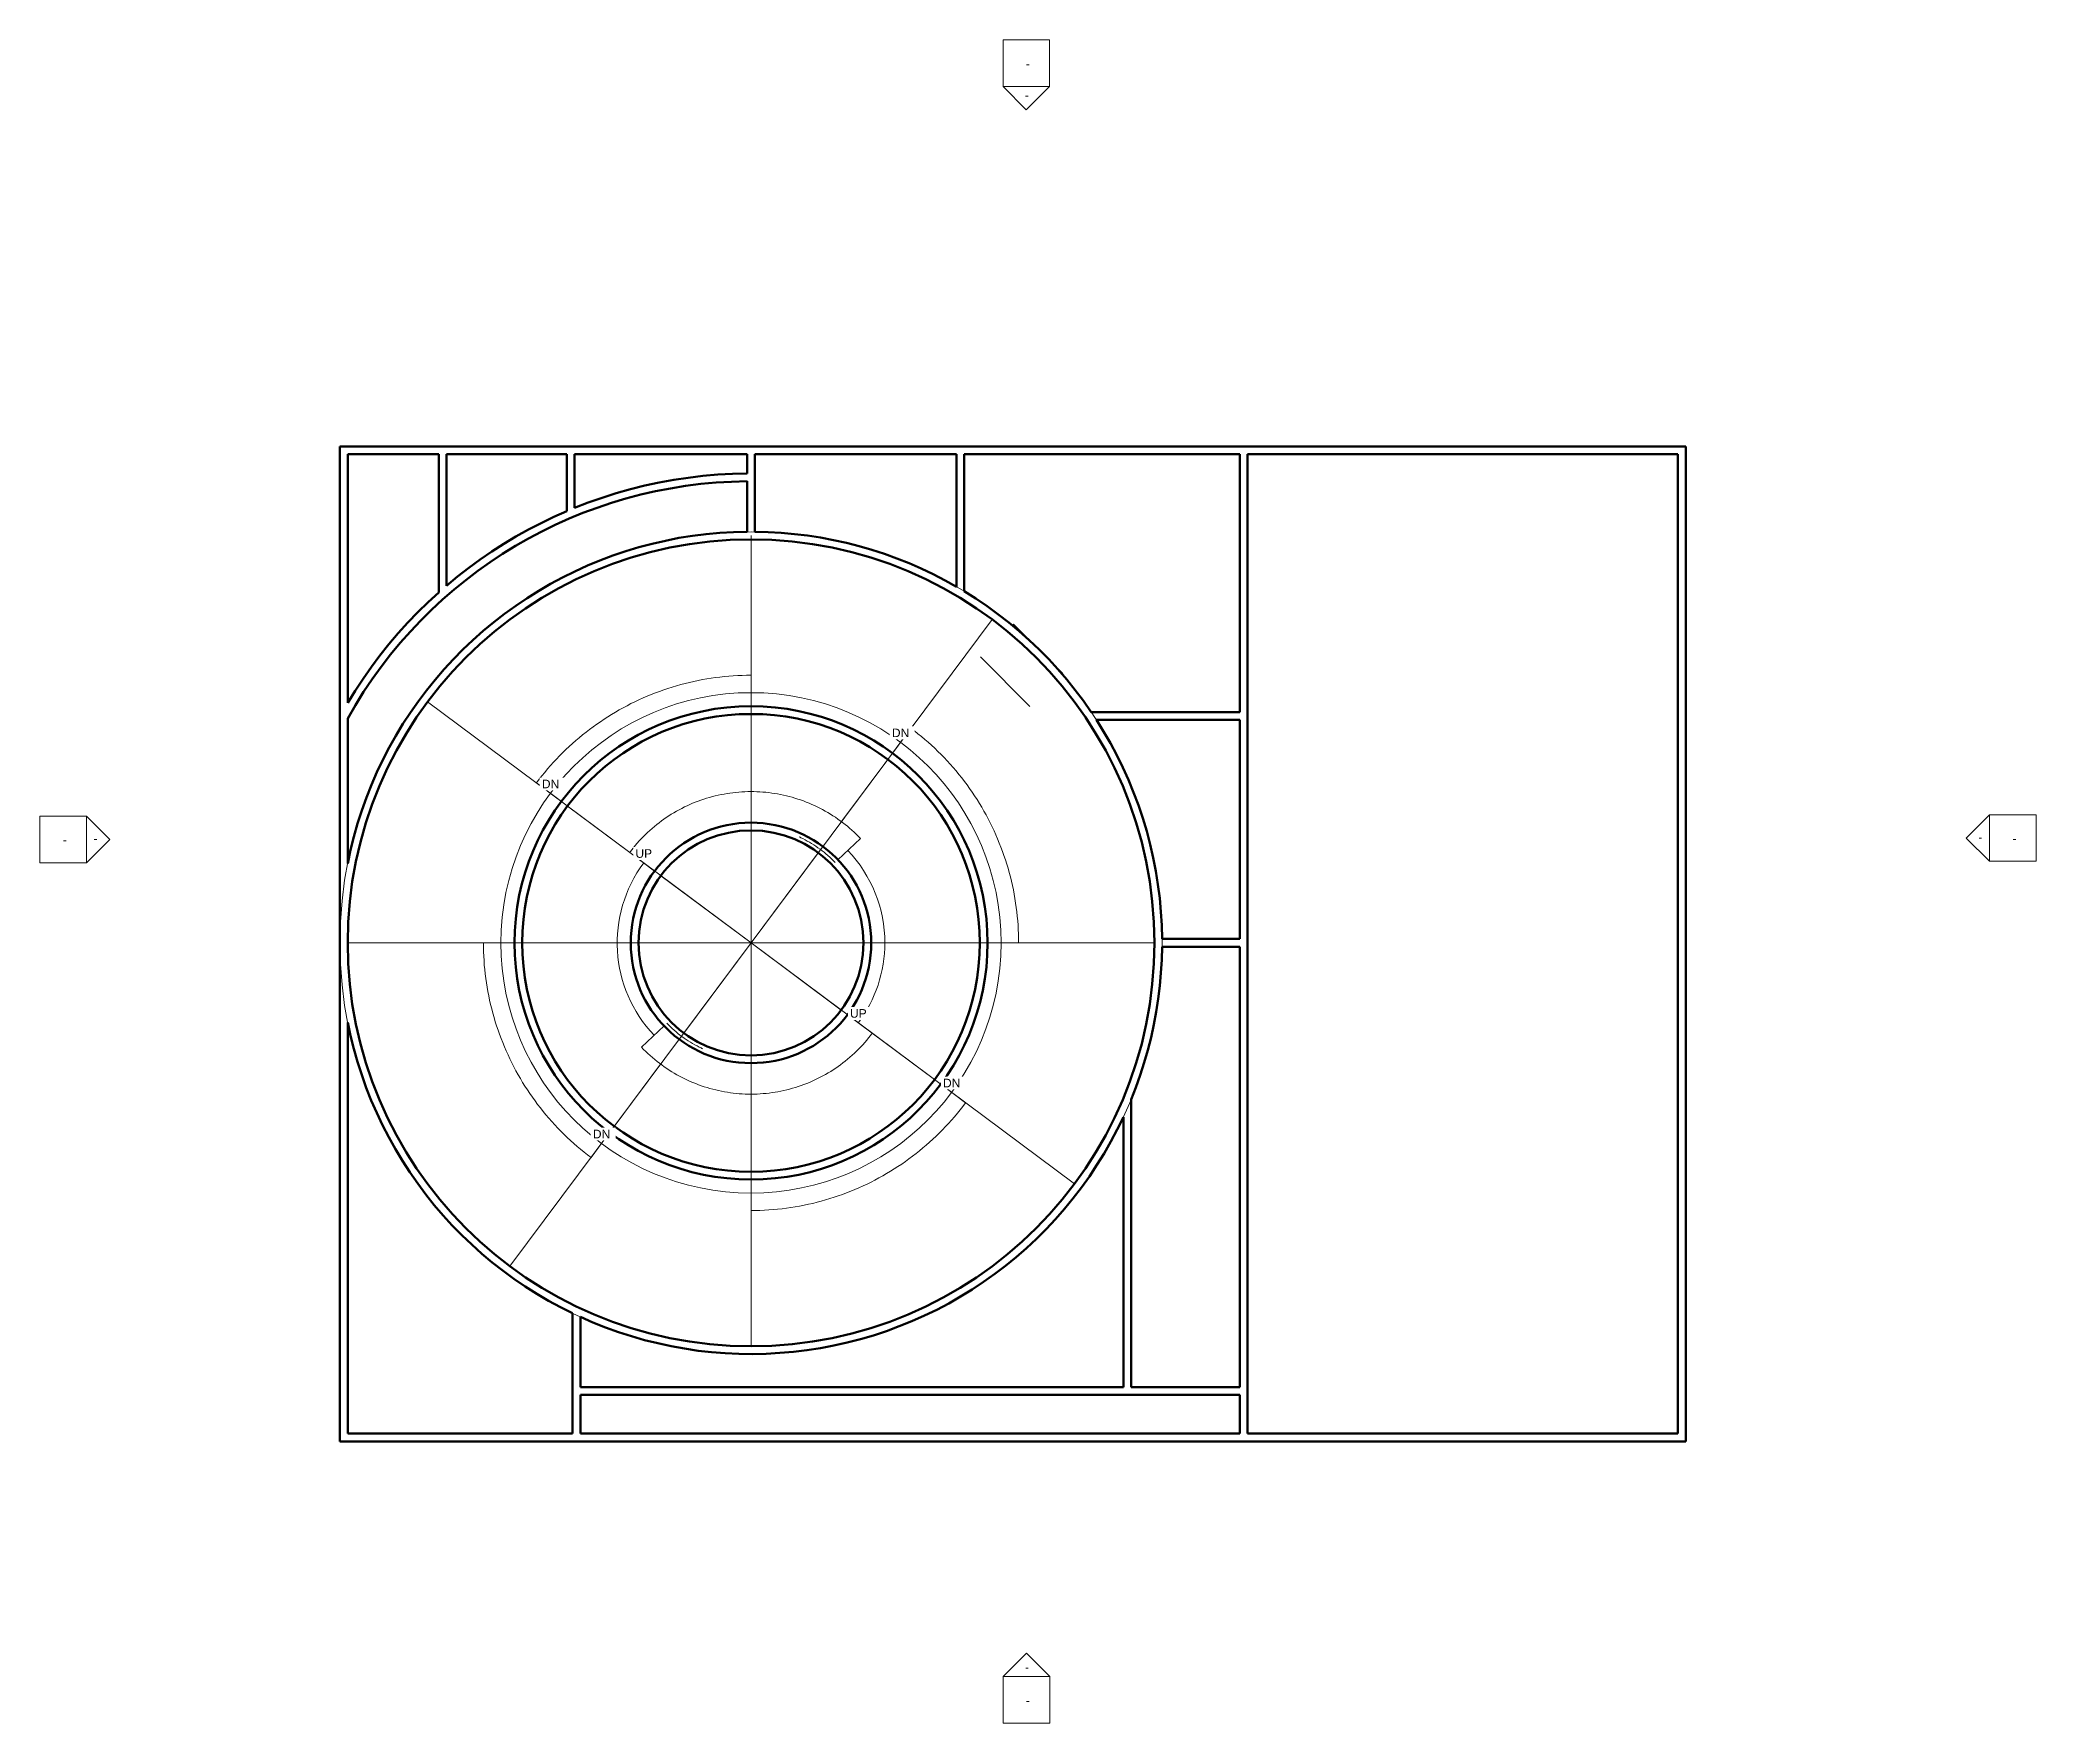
# Model space of a CAD drawing. Header units: inches. Extents: x -1067 to 992, y -835 to 901.
import ezdxf

# ---------------------------------------------------------------- set-up
doc = ezdxf.new("R2010")
doc.units = ezdxf.units.IN
doc.header["$MEASUREMENT"] = 0
for name, color, linetype, lineweight in [('A-ANNO-SYMB', 6, 'Continuous', 9), ('A-ANNO-TEXT', 2, 'Continuous', 9), ('A-DETL', 5, 'Continuous', 9), ('A-FLOR-OTLN', 6, 'Continuous', 13), ('A-FLOR-STRS', 2, 'Continuous', 9), ('A-WALL', 2, 'Continuous', 13)]:
    doc.layers.add(name, color=color, linetype=linetype, lineweight=lineweight)

# ---------------------------------------------------------------- blocks, each defined once
blk = doc.blocks.new('Ramp - Ramp-173141-Arena M Ring')
at = {"layer": 'A-FLOR-STRS'}
for p, q in [((-62.7, 298.6), (-64, 297.3)), ((-39.6, 275.5), (-62.7, 298.6)), ((-96.6, 264.7), (-45.7, 213.7)), ((-11.8, 247.7), (-27.8, 263.8)), ((-12.5, 247), (-11.8, 247.7))]:
    blk.add_line(p, q, dxfattribs=at)
blk = doc.blocks.new('Elevation - Detail Number-151647-Arena M Ring')
at = {"layer": 'A-ANNO-SYMB'}
for p, q in [((-0.25, -0.25), (-0.25, 0.25)), ((-0.25, 0.25), (0.25, 0.25)), ((0.25, 0.25), (0.25, -0.25)), ((0.25, -0.25), (-0.25, -0.25))]:
    blk.add_line(p, q, dxfattribs=at)
blk = doc.blocks.new('Elevation - Detail Number-151370-Arena M Ring')
at = {"layer": 'A-ANNO-SYMB'}
for p, q in [((0, 0.25), (-0.25, 0)), ((0.25, 0), (0, 0.25)), ((-0.25, 0), (0.25, 0))]:
    blk.add_line(p, q, dxfattribs=at)
blk = doc.blocks.new('Elevation - Detail Number-V1-Arena M Ring')
at = {"layer": 'A-ANNO-SYMB'}
for p, q in [((0, 0.25), (-0.25, 0)), ((0.25, 0), (0, 0.25)), ((-0.25, 0), (0.25, 0))]:
    blk.add_line(p, q, dxfattribs=at)

msp = doc.modelspace()

# ---------------------------------------------------------------- linework, layer by layer
at = {"layer": 'A-DETL'}
for p, q in [((-333.4, -30.1), (-333.4, 389.9)), ((-333.4, -30.1), (-84.8, 303.4)), ((-333.4, 213.9), (-333.4, 227.9)), ((-333.4, -30.1), (-667, 218.5)), ((-333.4, 125.9), (-333.4, 205.9)), ((-168.5, 191.2), (-187.6, 165.5)), ((-192.4, 159.1), (-240.2, 95)), ((-554.7, 134.9), (-529, 115.7)), ((-522.6, 111), (-458.5, 63.1)), ((-333.4, -30.1), (-333.4, 85.9)), ((-264.1, 62.9), (-333.4, -30.1)), ((-426.4, 39.2), (-333.4, -30.1)), ((-333.4, -30.1), (-749.4, -30.1)), ((-577.4, -30.1), (-591.4, -30.1)), ((-333.4, -30.1), (-582, -363.6)), ((-457.4, -30.1), (-569.4, -30.1)), ((-333.4, -30.1), (-449.4, -30.1)), ((-402.7, -123.1), (-333.4, -30.1)), ((-333.4, -30.1), (82.6, -30.1)), ((-333.4, -30.1), (0.1, -278.7)), ((-333.4, -30.1), (-333.4, -446.1)), ((-333.4, -30.1), (-217.4, -30.1)), ((-333.4, -30.1), (-333.4, -146.1)), ((-240.5, -99.4), (-333.4, -30.1)), ((-209.4, -30.1), (-97.4, -30.1)), ((-89.4, -30.1), (-75.4, -30.1)), ((-144.2, -171.1), (-208.3, -123.3)), ((-474.4, -219.3), (-426.7, -155.2)), ((-112.1, -195), (-137.8, -175.9)), ((-333.4, -186), (-333.4, -266)), ((-498.4, -251.4), (-479.2, -225.7)), ((-333.4, -274.1), (-333.4, -288.1))]:
    msp.add_line(p, q, dxfattribs=at)
msp.add_circle((-333.4, -30.1), 258, dxfattribs=at)
for radius, start, end in [(244, 103.9446, 104.971), (244, 101.0127, 102.0872), (244, 98.1333, 99.1432), (244, 95.2755, 95.9541), (244, 91.7185, 92.4266), (244, 88.5524, 89.5682), (244, 85.6127, 86.6873), (244, 82.7304, 83.7516), (244, 79.8713, 80.6065), (244, 76.3761, 77.0223), (244, 116.4131, 117.4867), (244, 113.5363, 114.5334), (244, 110.6798, 111.2903), (244, 107.0708, 107.8308), (244, 73.1615, 74.1652), (244, 70.213, 71.2871), (244, 67.3277, 68.3588), (244, 64.4672, 65.2499), (244, 126.0842, 126.6113), (244, 122.4311, 123.2348), (244, 119.338, 120.3736), (244, 61.047, 61.618), (244, 57.7721, 58.7621), (244, 54.8138, 55.8865), (244, 131.8139, 132.8857), (244, 128.9395, 129.922), (244, 51.9251, 52.965), (244, 49.0632, 49.8863), (244, 45.7356, 46.2136), (244, 137.7977, 138.6388), (244, 134.7323, 135.7761), (244, 42.3844, 43.3589), (244, 39.415, 40.4856), (244, 144.3428, 145.3087), (244, 141.4886, 141.9114), (244, 36.5228, 37.5702), (244, 33.6592, 34.5171), (244, 150.1275, 151.1783), (244, 147.2149, 148.2842), (244, 30.4488, 30.8091), (244, 26.9986, 27.9555), (244, 156.8931, 157.1823), (244, 153.1693, 154.0427), (138, 360, 43.6533), (244, 24.0167, 25.0844), (244, 21.1206, 22.1745), (244, 162.6162, 163.6822), (244, 159.7463, 160.6934), (138, 143.2985, 223.6533), (244, 18.2554, 19.1433), (244, 165.5236, 166.5804), (244, 15.1974, 15.4046), (244, 11.6152, 12.552), (244, 172.3077, 172.4097), (244, 168.5451, 169.4465), (244, 8.619, 9.683), (244, 175.1498, 176.0756), (244, 5.7187, 6.7781), (244, 2.8517, 3.7656), (244, 178.0178, 179.0797), (244, 180.9203, 181.9822), (138, 323.2985, 360), (244, 183.9244, 184.8502), (244, 353.2219, 354.2813), (244, 356.2344, 357.1483), (244, 187.5903, 187.6923), (244, 190.5535, 191.4549), (244, 347.448, 348.3848), (244, 350.317, 351.381), (244, 193.4196, 194.4764), (244, 196.3178, 197.3838), (244, 344.5954, 344.8026), (244, 199.3066, 200.2537), (244, 337.8255, 338.8794), (244, 340.8567, 341.7446), (244, 202.8177, 203.1069), (244, 205.9573, 206.8307), (244, 332.0445, 333.0014), (244, 334.9156, 335.9833), (244, 208.8217, 209.8725), (244, 211.7158, 212.7851), (244, 329.1909, 329.5512), (244, 214.6913, 215.6572), (244, 218.0886, 218.5114), (244, 319.5144, 320.585), (244, 322.4298, 323.4772), (244, 325.4829, 326.3408), (244, 221.3612, 222.2023), (244, 224.2239, 225.2677), (244, 313.7864, 314.2644), (244, 316.6411, 317.6156), (244, 227.1143, 228.1861), (244, 230.078, 231.0605), (244, 233.3887, 233.9158), (244, 307.035, 308.0749), (244, 310.1137, 310.9368), (244, 236.7652, 237.5689), (244, 239.6264, 240.662), (244, 242.5133, 243.5869), (244, 298.382, 298.953), (244, 301.2379, 302.2279), (244, 304.1135, 305.1862), (244, 245.4666, 246.4637), (244, 248.7097, 249.3202), (244, 252.1692, 252.9292), (244, 255.029, 256.0554), (244, 282.9777, 283.6239), (244, 285.8348, 286.8385), (244, 288.7129, 289.787), (244, 291.6412, 292.6723), (244, 294.7501, 295.5328), (244, 257.9128, 258.9873), (244, 260.8568, 261.8667), (244, 264.0459, 264.7245), (244, 267.5734, 268.2815), (244, 270.4318, 271.4476), (244, 273.3127, 274.3873), (244, 276.2484, 277.2696), (244, 279.3935, 280.1287)]:
    msp.add_arc((-333.4, -30.1), radius, start, end, dxfattribs=at)
at = {"layer": 'A-FLOR-OTLN'}
for start, end in [(0, 180), (180, 360)]:
    msp.add_arc((-333.4, -30.1), 424, start, end, dxfattribs=at)
at = {"layer": 'A-FLOR-STRS'}
for p, q in [((-333.4, 245.9), (-333.4, 213.9)), ((-168.5, 191.2), (-187.6, 165.5)), ((-554.7, 134.9), (-529, 115.7)), ((-432.8, 44), (-458.5, 63.1)), ((-243.7, 55.5), (-220.6, 77.6)), ((-609.4, -30.1), (-577.4, -30.1)), ((-57.4, -30.1), (-89.4, -30.1)), ((-423.1, -115.7), (-446.3, -137.8)), ((-234, -104.2), (-208.3, -123.3)), ((-112.1, -195), (-137.8, -175.9)), ((-498.4, -251.4), (-479.2, -225.7)), ((-333.4, -306.1), (-333.4, -274.1))]:
    msp.add_line(p, q, dxfattribs=at)
for points in [[(-333.4, 245.9), (-345.6, 245.9), (-370.1, 244.3), (-406.1, 237), (-440.9, 225), (-473.7, 208.5), (-504.1, 187.8), (-531.5, 163.3), (-547.4, 144.7), (-554.7, 134.9)], [(-57.4, -30.1), (-57.4, -17.9), (-59, 6.6), (-66.3, 42.6), (-78.3, 77.4), (-94.8, 110.2), (-115.5, 140.6), (-140, 168), (-158.7, 183.9), (-168.5, 191.2)], [(-458.5, 63.1), (-453.6, 69.7), (-442.7, 82.1), (-423.7, 98), (-402.4, 110.6), (-379.4, 119.7), (-355.2, 125), (-330.5, 126.5), (-305.9, 124.1), (-282, 117.9), (-259.3, 107.9), (-238.5, 94.5), (-226.2, 83.5), (-220.6, 77.6)], [(-609.4, -30.1), (-609.4, -42.3), (-607.8, -66.8), (-600.5, -102.8), (-588.5, -137.5), (-572, -170.4), (-551.3, -200.8), (-526.8, -228.1), (-508.2, -244.1), (-498.4, -251.4)], [(-208.3, -123.3), (-213.3, -129.9), (-224.1, -142.3), (-243.2, -158.1), (-264.4, -170.7), (-287.5, -179.8), (-311.6, -185.2), (-336.3, -186.7), (-360.9, -184.3), (-384.9, -178), (-407.5, -168.1), (-428.3, -154.7), (-440.6, -143.7), (-446.3, -137.8)], [(-333.4, -306.1), (-321.2, -306.1), (-296.7, -304.5), (-260.7, -297.2), (-226, -285.2), (-193.1, -268.7), (-162.7, -248), (-135.4, -223.5), (-119.4, -204.8), (-112.1, -195)]]:
    msp.add_open_spline(points, degree=3, dxfattribs=at)
for points in [[(-283.8, 79.2), (-282.5, 78.6), (-275, 75), (-261.9, 67), (-251.4, 57.8), (-246.6, 52.8)], [(-383, -139.3), (-384.3, -138.8), (-391.8, -135.2), (-405, -127.2), (-415.4, -117.9), (-420.2, -112.9)]]:
    msp.add_open_spline(points, degree=3, knots=[14.098271, 14.098271, 14.098271, 14.098271, 14.459785, 16.267258, 18.074731, 18.074731, 18.074731, 18.074731], dxfattribs=at)
at = {"layer": 'A-WALL', "lineweight": 50}
for p, q in [((-757.4, 481.9), (-757.4, -544.1)), ((630.6, 481.9), (-757.4, 481.9)), ((-749.4, 217.3), (-749.4, 473.9)), ((-749.4, 473.9), (-655.4, 473.9)), ((-655.4, 473.9), (-655.4, 331.3)), ((-647.4, 473.9), (-523.4, 473.9)), ((-647.4, 338.2), (-647.4, 473.9)), ((-523.4, 473.9), (-523.4, 415.1)), ((-515.4, 473.9), (-337.4, 473.9)), ((-515.4, 418.4), (-515.4, 473.9)), ((-337.4, 473.9), (-337.4, 453.9)), ((-329.4, 393.9), (-329.4, 473.9)), ((-329.4, 473.9), (-121.4, 473.9)), ((-121.4, 473.9), (-121.4, 337.1)), ((-113.4, 473.9), (170.6, 473.9)), ((-113.4, 332.4), (-113.4, 473.9)), ((170.6, 473.9), (170.6, 207.9)), ((178.6, -536.1), (178.6, 473.9)), ((178.6, 473.9), (622.6, 473.9)), ((622.6, 473.9), (622.6, -536.1)), ((630.6, -544.1), (630.6, 481.9)), ((-337.4, 445.9), (-337.4, 393.9)), ((170.6, 207.9), (17.5, 207.9)), ((-749.4, 51.9), (-749.4, 201.3)), ((22.8, 199.9), (170.6, 199.9)), ((170.6, 199.9), (170.6, -26.1)), ((170.6, -26.1), (90.6, -26.1)), ((90.6, -34.1), (170.6, -34.1)), ((170.6, -34.1), (170.6, -488.1)), ((-749.4, -536.1), (-749.4, -112.1)), ((58.6, -488.1), (58.6, -191.7)), ((50.6, -209.9), (50.6, -488.1)), ((-517.4, -412.1), (-517.4, -536.1)), ((-509.4, -488.1), (-509.4, -415.8)), ((50.6, -488.1), (-509.4, -488.1)), ((170.6, -488.1), (58.6, -488.1)), ((-509.4, -536.1), (-509.4, -496.1)), ((-509.4, -496.1), (170.6, -496.1)), ((170.6, -496.1), (170.6, -536.1)), ((-757.4, -544.1), (630.6, -544.1)), ((-517.4, -536.1), (-749.4, -536.1)), ((170.6, -536.1), (-509.4, -536.1)), ((622.6, -536.1), (178.6, -536.1))]:
    msp.add_line(p, q, dxfattribs=at)
for points in [[(-337.4, 453.9), (-352.6, 453.5), (-367.8, 452.7), (-383, 451.4), (-398.1, 449.6), (-413.1, 447.3), (-428.1, 444.6), (-443, 441.4), (-457.7, 437.7), (-472.4, 433.5), (-486.9, 428.9), (-501.2, 423.9), (-515.4, 418.4)], [(-523.4, 415.1), (-536.8, 409.1), (-550, 402.8), (-563, 396), (-575.8, 388.9), (-588.3, 381.3), (-600.7, 373.4), (-612.7, 365.2), (-624.6, 356.5), (-636.1, 347.6), (-647.4, 338.2)], [(-337.4, 393.9), (-351.6, 393.5), (-365.7, 392.7), (-379.7, 391.4), (-393.8, 389.6), (-407.7, 387.4), (-421.6, 384.6), (-435.4, 381.5), (-449, 377.9), (-462.5, 373.8), (-475.9, 369.2), (-489.2, 364.3), (-502.2, 358.9), (-515.1, 353), (-527.8, 346.8), (-540.2, 340.1), (-552.4, 333), (-564.4, 325.5), (-576.1, 317.6), (-587.6, 309.3), (-598.8, 300.6), (-609.6, 291.6), (-620.2, 282.2), (-630.5, 272.5), (-640.4, 262.4), (-650, 252), (-659.2, 241.3), (-668, 230.3), (-676.5, 219), (-684.7, 207.4), (-692.4, 195.6), (-699.7, 183.5), (-706.6, 171.2), (-713.1, 158.6), (-719.2, 145.9), (-724.8, 132.9), (-730.1, 119.8), (-734.8, 106.5), (-739.2, 93), (-743, 79.4), (-746.5, 65.7), (-749.4, 51.9)], [(-121.4, 337.1), (-133.3, 343.7), (-145.4, 350), (-157.8, 355.8), (-170.2, 361.3), (-182.9, 366.3), (-195.7, 370.9), (-208.7, 375.1), (-221.8, 378.9), (-235, 382.3), (-248.3, 385.3), (-261.6, 387.8), (-275.1, 389.9), (-288.6, 391.5), (-302.2, 392.8), (-315.8, 393.5), (-329.4, 393.9)], [(-655.4, 331.3), (-666.3, 321.2), (-676.9, 310.9), (-687.2, 300.2), (-697.2, 289.2), (-706.8, 277.9), (-716.1, 266.3), (-725, 254.4), (-733.5, 242.3), (-741.6, 229.9), (-749.4, 217.3)], [(17.5, 207.9), (9.4, 219.4), (1, 230.6), (-7.8, 241.5), (-16.9, 252.1), (-26.4, 262.4), (-36.2, 272.3), (-46.4, 282), (-56.8, 291.3), (-67.6, 300.2), (-78.7, 308.8), (-90, 317.1), (-101.6, 324.9), (-113.4, 332.4)], [(90.6, -26.1), (90.2, -12), (89.4, 2), (88.1, 16), (86.3, 30), (84.1, 43.9), (81.4, 57.7), (78.3, 71.4), (74.7, 85), (70.6, 98.4), (66.1, 111.8), (61.2, 124.9), (55.9, 138), (50.1, 150.8), (43.9, 163.4), (37.2, 175.8), (30.2, 188), (22.8, 199.9)], [(58.6, -191.7), (63.5, -179.1), (68.1, -166.4), (72.2, -153.6), (75.9, -140.6), (79.2, -127.6), (82.1, -114.4), (84.6, -101.2), (86.6, -87.8), (88.3, -74.4), (89.4, -61), (90.2, -47.6), (90.6, -34.1)], [(-749.4, -112.1), (-746.5, -125.8), (-743.1, -139.4), (-739.2, -152.9), (-734.9, -166.3), (-730.2, -179.5), (-725.1, -192.6), (-719.5, -205.4), (-713.4, -218.1), (-707, -230.6), (-700.2, -242.9), (-692.9, -254.9), (-685.3, -266.7), (-677.2, -278.2), (-668.8, -289.5), (-660.1, -300.4), (-650.9, -311.1), (-641.5, -321.4), (-631.6, -331.5), (-621.5, -341.2), (-611, -350.6), (-600.3, -359.6), (-589.2, -368.2), (-577.9, -376.5), (-566.3, -384.4), (-554.4, -391.9), (-542.3, -399.1), (-530, -405.8), (-517.4, -412.1)], [(-509.4, -415.8), (-496.5, -421.5), (-483.4, -426.7), (-470.2, -431.4), (-456.8, -435.7), (-443.2, -439.6), (-429.6, -443), (-415.8, -446), (-402, -448.5), (-388, -450.6), (-374, -452.1), (-360, -453.3), (-345.9, -453.9), (-331.8, -454.1), (-317.8, -453.8), (-303.7, -453), (-289.7, -451.8), (-275.7, -450.1), (-261.8, -448), (-247.9, -445.4), (-234.2, -442.3), (-220.6, -438.8), (-207.1, -434.8), (-193.7, -430.4), (-180.5, -425.5), (-167.4, -420.2), (-154.6, -414.5), (-141.9, -408.4), (-129.4, -401.8), (-117.2, -394.8), (-105.2, -387.4), (-93.5, -379.7), (-82, -371.5), (-70.8, -363), (-59.9, -354.1), (-49.3, -344.8), (-39, -335.2), (-29, -325.2), (-19.4, -315), (-10.1, -304.4), (-1.2, -293.5), (7.4, -282.3), (15.6, -270.9), (23.4, -259.1), (30.8, -247.2), (37.8, -235), (44.4, -222.5), (50.6, -209.9)]]:
    msp.add_lwpolyline(points, dxfattribs=at)
for radius, start, end in [(476, 90.4815, 150.9209), (416, 0, 180), (244, 360, 180), (236, 0, 180), (124, 360, 180), (116, 0, 180), (416, 180, 0), (244, 180, 360), (236, 180, 0), (124, 180, 360), (116, 180, 0)]:
    msp.add_arc((-333.4, -30.1), radius, start, end, dxfattribs=at)

# ---------------------------------------------------------------- block references
at = {"layer": 'A-ANNO-SYMB', "xscale": 95.99999999999994, "yscale": 95.99999999999994, "zscale": 95.99999999999994}
for name, p in [('Elevation - Detail Number-151647-Arena M Ring', (-49.5, 877)), ('Elevation - Detail Number-151647-Arena M Ring', (-1042.8, 76.6)), ('Elevation - Detail Number-151647-Arena M Ring', (968, 78)), ('Elevation - Detail Number-151370-Arena M Ring', (-49.3, -786.6)), ('Elevation - Detail Number-151647-Arena M Ring', (-49.3, -810.6))]:
    msp.add_blockref(name, p, dxfattribs=at)
at = {"layer": 'A-ANNO-SYMB', "extrusion": (0, 0, -1), "xscale": 95.99999999999994, "yscale": 95.99999999999994, "zscale": 95.99999999999994}
for p, rotation in [((49.5, 853), 180), ((1018.8, 76.6), 90.00000000000038)]:
    msp.add_blockref('Elevation - Detail Number-V1-Arena M Ring', p, dxfattribs=dict(at, rotation=rotation))
at = {"layer": 'A-ANNO-SYMB', "xscale": 95.99999999999994, "yscale": 95.99999999999994, "zscale": 95.99999999999994, "rotation": 90}
msp.add_blockref('Elevation - Detail Number-151370-Arena M Ring', (944, 78), dxfattribs=at)
at = {"layer": 'A-FLOR-STRS'}
msp.add_blockref('Ramp - Ramp-173141-Arena M Ring', (0, 0), dxfattribs=at)

# ---------------------------------------------------------------- next in the draw order: texts
at = {"layer": 'A-ANNO-SYMB', "char_height": 8.852, "width": 4.86, "attachment_point": 2, "line_spacing_factor": 0.938532, "bg_fill": 3, "box_fill_scale": 1.25, "bg_fill_color": 0, "bg_fill_transparency": 0}
for insert in [(-47.9, 880.8), (-49, 848.3), (-1041.2, 80.4), (-1009.4, 81.9), (934.5, 83.2), (969.6, 81.8), (-48.8, -772.4), (-47.8, -806.8)]:
    msp.add_mtext('\\fArial|b0|i0|c0|p34|;-', dxfattribs=dict(at, insert=insert))
at = {"layer": 'A-ANNO-TEXT', "char_height": 8.852, "attachment_point": 1, "line_spacing_factor": 0.938532, "bg_fill": 3, "box_fill_scale": 1.25, "bg_fill_color": 0, "bg_fill_transparency": 0}
for s, insert, width in [('\\fArial|b0|i0|c0|p34|;DN', (-188.1, 190.9), 21.268), ('\\fArial|b0|i0|c0|p34|;DN', (-549.1, 138.2), 21.268), ('\\fArial|b0|i0|c0|p34|;UP', (-452.6, 66.5), 20.437), ('\\fArial|b0|i0|c0|p34|;UP', (-231.3, -98.4), 20.437), ('\\fArial|b0|i0|c0|p34|;DN', (-135.4, -170.2), 21.268), ('\\fArial|b0|i0|c0|p34|;DN', (-496.5, -222.8), 21.268)]:
    msp.add_mtext(s, dxfattribs=dict(at, insert=insert, width=width))

doc.saveas('drawing.dxf')
